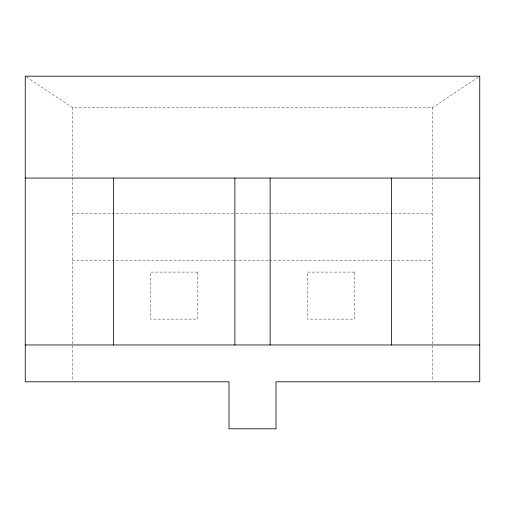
<?xml version="1.0" encoding="UTF-8"?>
<svg xmlns="http://www.w3.org/2000/svg" width="505" height="505" viewBox="0 0 505 505"><rect width="100%" height="100%" fill="white"/><g stroke="black" fill="none" stroke-linecap="round" stroke-linejoin="round"><path stroke-width="0.38" stroke-dasharray="2.52 1.89" d="M26.557 77.057L72.266 107.527L432.734 107.527L478.443 77.057M72.266 213.318L235.545 213.318M236.327 213.318L270.244 213.318M271.034 213.318L432.734 213.318M72.266 260.334L233.966 260.334M234.756 260.334L268.673 260.334M269.455 260.334L432.734 260.334M432.734 107.527L432.734 381.01M72.266 107.527L72.266 381.01M197.644 272.088L150.629 272.088L150.629 319.109L197.644 319.109L197.644 272.088M354.371 272.088L307.356 272.088L307.356 319.109L354.371 319.109L354.371 272.088"/><path stroke-width="0.76" d="M25.25 178.057L479.75 178.057M25.25 344.966L479.75 344.966M391.59 178.057L391.59 344.966M270.131 178.057L270.131 344.966M234.869 178.057L234.869 344.966M113.41 178.057L113.41 344.966M479.75 76.186L25.25 76.186L25.25 381.799L228.992 381.799L228.992 428.814L276.008 428.814L276.008 381.799L479.75 381.799L479.75 76.186"/></g></svg>
